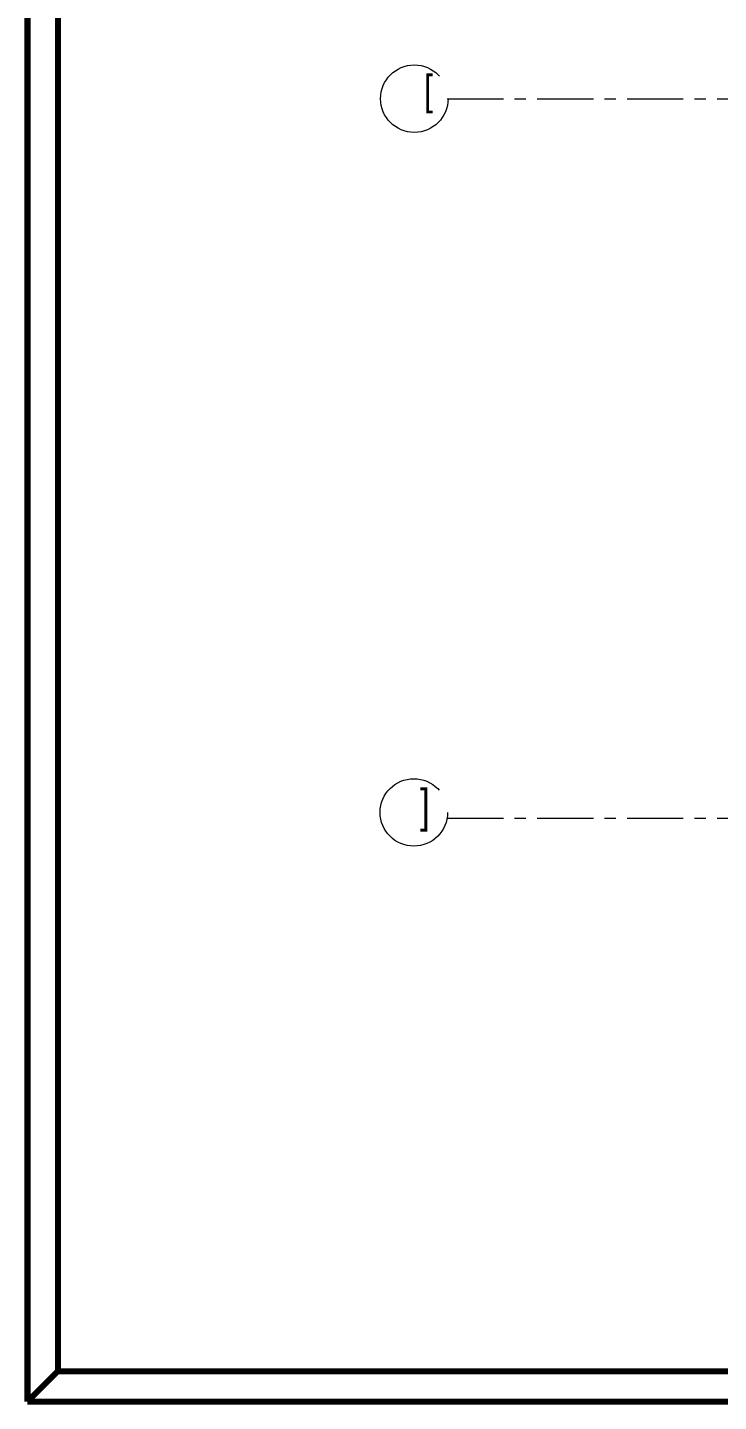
# Model space of a CAD drawing. Extents: x 1315 to 1416, y 473 to 837.
# Drawn here: x 1315.38 to 1324.59, y 664.84 to 683.18 of the extents above; entities that cross this region are included whole.
import ezdxf

# ---------------------------------------------------------------- set-up
doc = ezdxf.new("R2010")
doc.units = 0
doc.header["$MEASUREMENT"] = 0
doc.linetypes.add('CENTERX2', pattern=[4, 2.5, -0.5, 0.5, -0.5])
for name, color, linetype, lineweight in [('axis', 252, 'CENTERX2', 5), ('txt in circle', 252, 'CONTINUOUS', 13), ('UG-BORDER', 20, 'CONTINUOUS', 80)]:
    doc.layers.add(name, color=color, linetype=linetype, lineweight=lineweight)
doc.styles.add('SOSA2', font='SOSA.shx', dxfattribs={"width": 0.8})

# ---------------------------------------------------------------- blocks, each defined once
blk = doc.blocks.new('A$C11ED6BD5')
at = {"layer": 'axis', "color": 0, "ltscale": 0.3}
for p, q in [((-61.363, 9.85), (-57.3, 9.85)), ((-61.363, 0.25), (-57.3, 0.25))]:
    blk.add_line(p, q, dxfattribs=at)
at = {"layer": 'axis', "color": 0}
for centre in [(-61.801, 9.85), (-61.807, 0.325)]:
    blk.add_circle(centre, 0.45, dxfattribs=at)
at = {"layer": 'txt in circle', "color": 0, "ltscale": 0.01, "attachment_point": 5, "style": 'SOSA2'}
for s, insert, char_height in [('[', (-61.612, 9.91), 0.392), (']', (-61.66, 0.353), 0.435)]:
    blk.add_mtext(s, dxfattribs=dict(at, insert=insert, char_height=char_height))

msp = doc.modelspace()

# ---------------------------------------------------------------- linework, layer by layer
at = {"layer": 'UG-BORDER'}
for p, q in [((1315.376, 735.225), (1315.376, 664.842)), ((1315.376, 664.842), (1315.376, 735.225)), ((1315.78, 734.821), (1315.78, 665.246)), ((1315.78, 665.246), (1315.376, 664.842)), ((1315.78, 665.246), (1410.971, 665.246)), ((1315.376, 664.842), (1411.376, 664.842))]:
    msp.add_line(p, q, dxfattribs=at)

# ---------------------------------------------------------------- block references
at = {"layer": 'axis'}
msp.add_blockref('A$C11ED6BD5', (1382.336, 672.379), dxfattribs=at)

doc.saveas('drawing.dxf')
